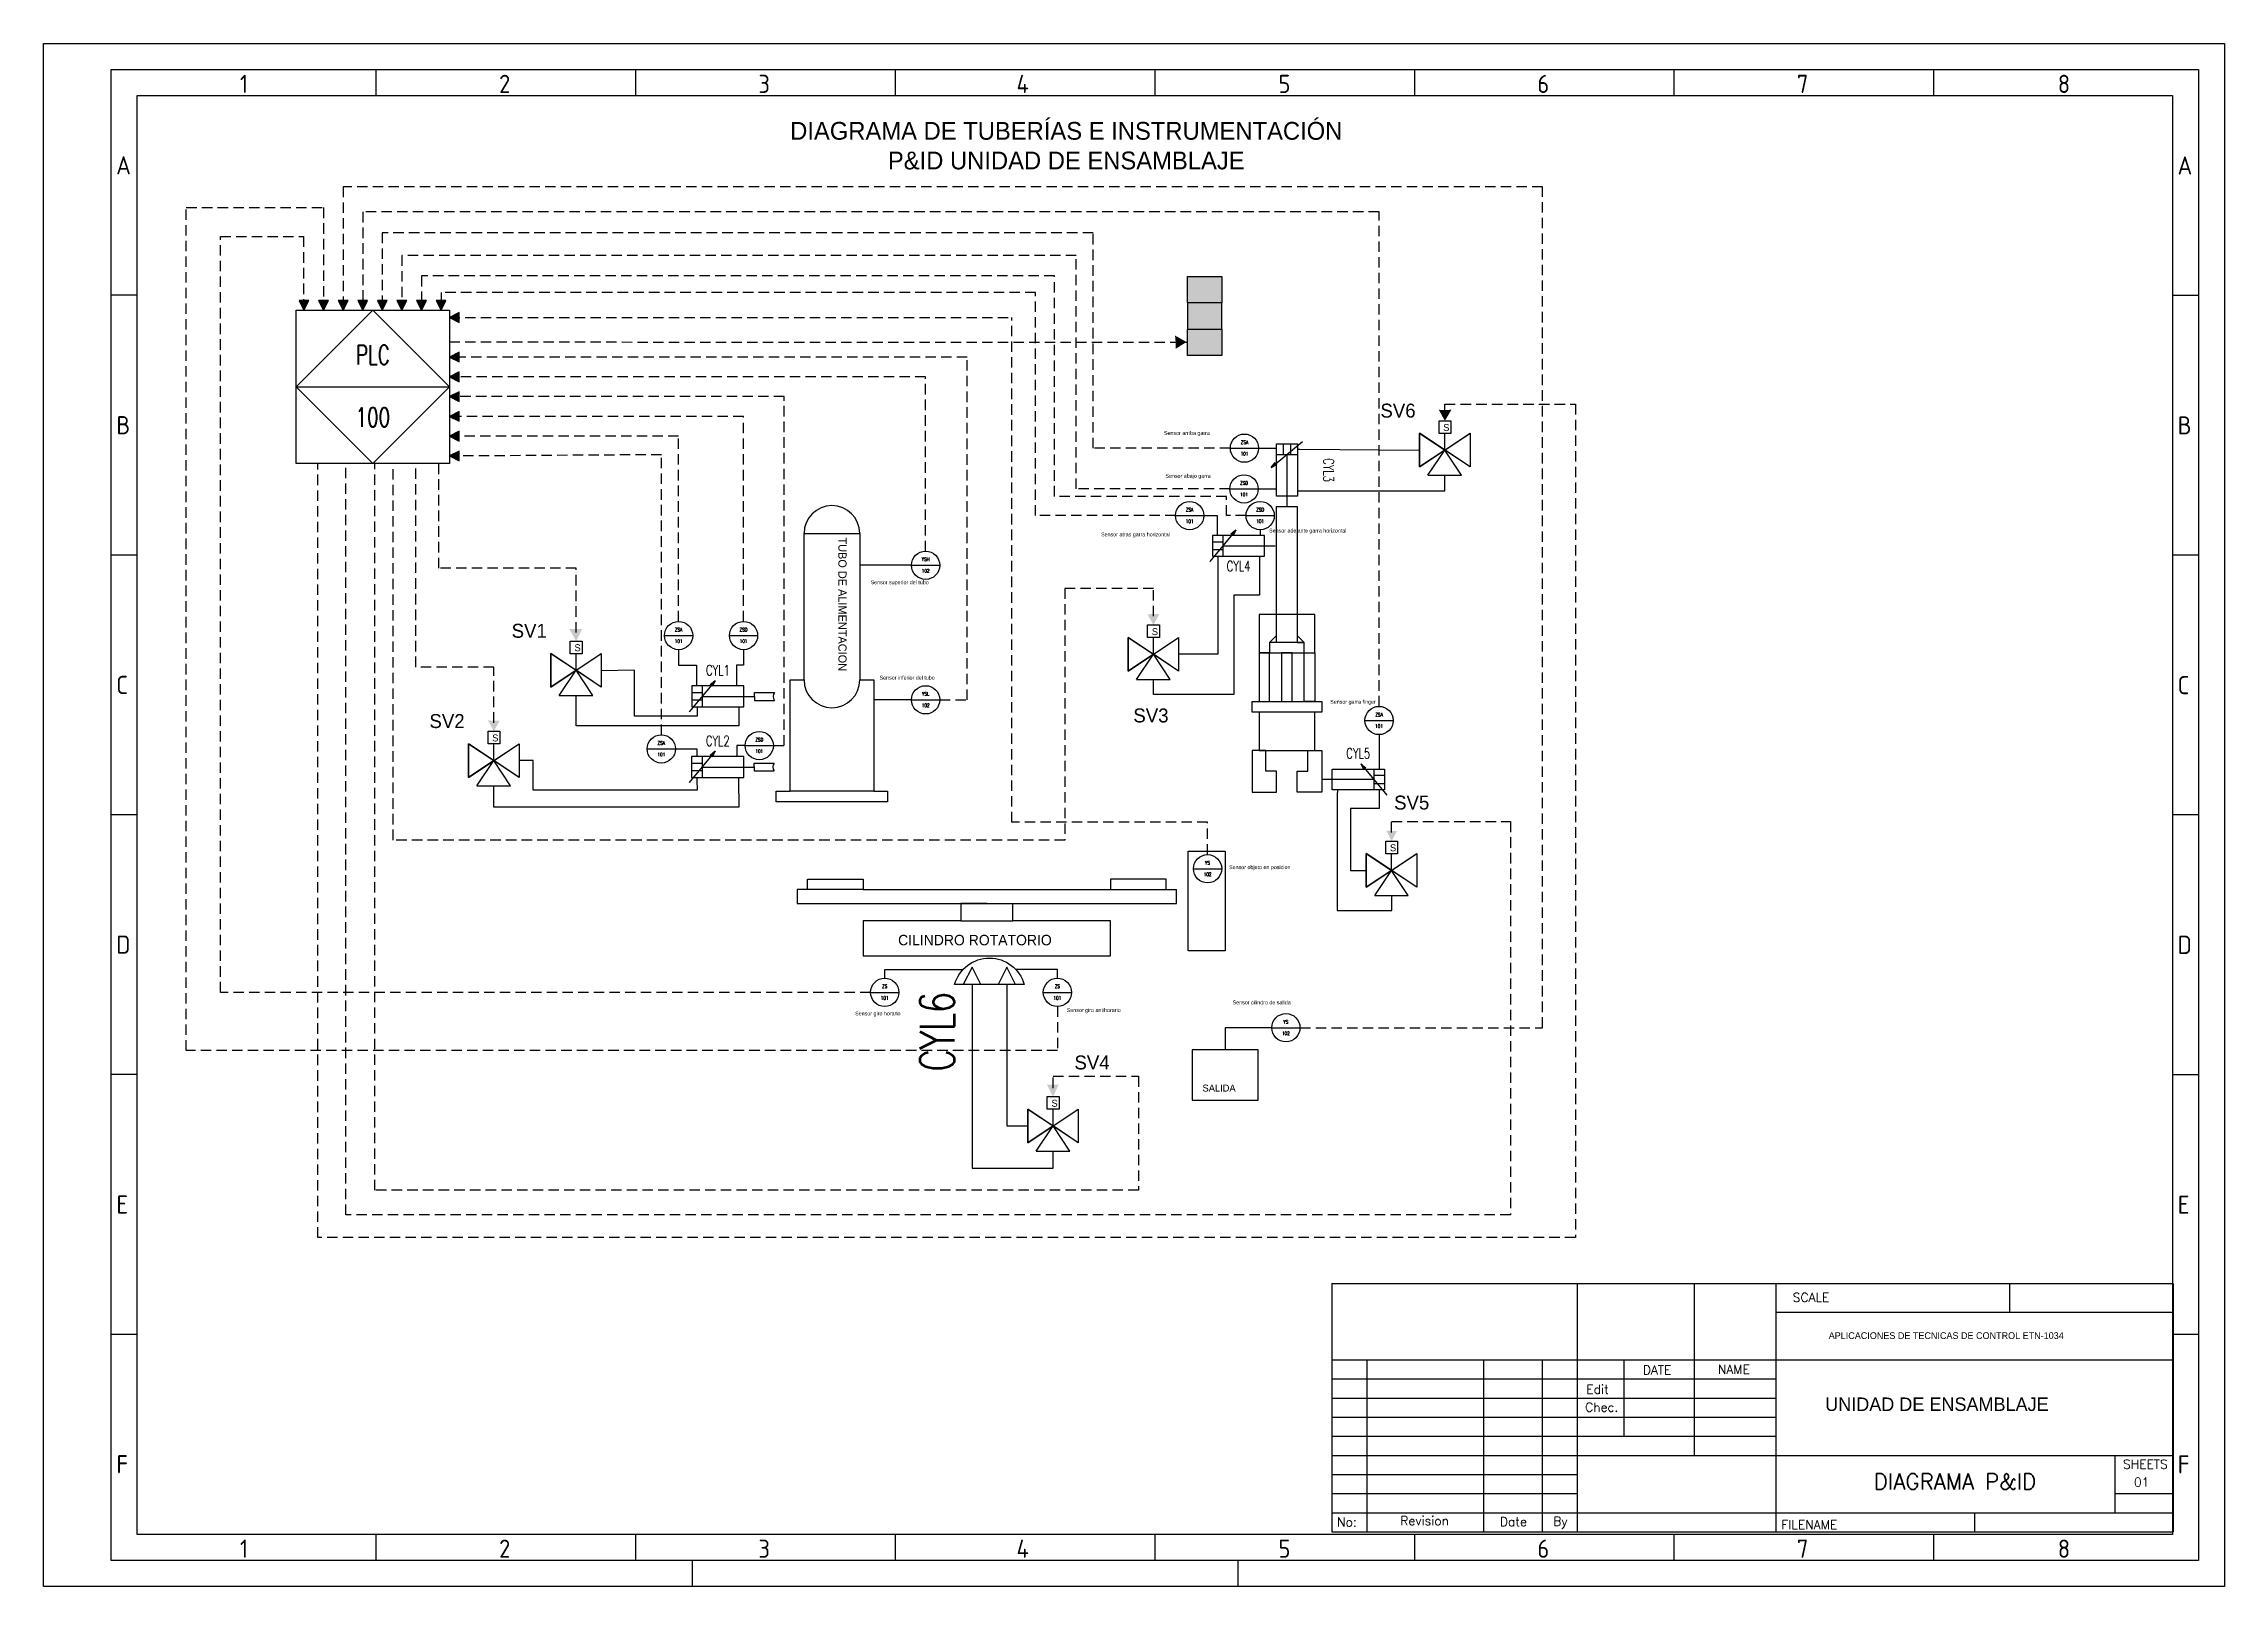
# Model space of a CAD drawing. Header units: millimetres. Extents: x -623 to 3, y -113 to 330.
import ezdxf
from ezdxf.enums import TextEntityAlignment as Align

# ---------------------------------------------------------------- set-up
doc = ezdxf.new("R2010")
doc.units = ezdxf.units.MM
doc.header["$LTSCALE"] = 6
doc.linetypes.add('DASHED', pattern=[0.75, 0.5, -0.25])
for name, color, linetype in [('025', 1, 'Continuous'), ('035', 5, 'Continuous'), ('07', 7, 'Continuous'), ('GRN_0.5mm^2', 3, 'Continuous'), ('SYMS', 7, 'Continuous'), ('TAGS', 51, 'Continuous'), ('WHT_0.5mm^2', 7, 'Continuous')]:
    doc.layers.add(name, color=color, linetype=linetype)
doc.styles.add('ISO Proportional', font='isocp.shx')
doc.styles.add('WD', font='romans.shx')
doc.linetypes.add('Pneumatic Signal', pattern='A,0.25,[130,ltypeshp.shx,S=0.1,R=-30,X=0,Y=0],0.04,[130,ltypeshp.shx,S=0.1,R=-30,X=0,Y=0],1', length=1.29)

# ---------------------------------------------------------------- blocks, each defined once
blk = doc.blocks.new('DIN_border_a3')
at = {"layer": '035'}
for p, q in [((64, 292), (64, 287)), ((114, 292), (114, 287)), ((164, 292), (164, 287)), ((214, 292), (214, 287)), ((264, 292), (264, 287)), ((314, 292), (314, 287)), ((364, 292), (364, 287)), ((17.97, 248.58), (12.98, 248.58)), ((414.97, 248.54), (409.98, 248.54)), ((17.98, 198.54), (13, 198.54)), ((414.98, 198.5), (410, 198.5)), ((17.98, 148.54), (13, 148.54)), ((414.98, 148.5), (410, 148.5)), ((17.98, 98.54), (13, 98.54)), ((414.98, 98.5), (410, 98.5)), ((18, 48.5), (13.02, 48.5)), ((415, 48.46), (410.02, 48.46)), ((64, 10), (64, 5)), ((114, 10), (114, 5)), ((164, 10), (164, 5)), ((214, 10), (214, 5)), ((264, 10), (264, 5)), ((314, 10), (314, 5)), ((364, 10), (364, 5)), ((125, 0), (125, 5)), ((230, 5), (230, 0))]:
    blk.add_line(p, q, dxfattribs=at)
for points in [[(0, 297), (420, 297), (420, 0), (0, 0)], [(18, 287), (410, 287), (410, 10), (18, 10)]]:
    blk.add_lwpolyline(points, close=True, dxfattribs=at)
at = {"layer": '07'}
blk.add_lwpolyline([(13, 292), (415, 292), (415, 5), (13, 5)], close=True, dxfattribs=at)
at = {"layer": '035', "style": 'ISO Proportional'}
for s, p in [('1', (37.81, 287.5)), ('2', (87.73, 287.5)), ('3', (137.68, 287.5)), ('4', (187.38, 287.5)), ('5', (237.84, 287.5)), ('6', (287.69, 287.5)), ('7', (337.67, 287.5)), ('8', (387.92, 287.5)), ('A', (13.98, 271.83)), ('A', (410.98, 271.79)), ('B', (14, 221.79)), ('B', (411, 221.75)), ('C', (14, 171.79)), ('C', (411, 171.75)), ('D', (14, 121.79)), ('D', (411, 121.75)), ('E', (14.02, 71.75)), ('E', (411.02, 71.72)), ('F', (14.02, 21.75)), ('F', (411.02, 21.72)), ('1', (37.81, 5.5)), ('2', (87.73, 5.5)), ('3', (137.68, 5.5)), ('4', (187.38, 5.5)), ('5', (237.84, 5.5)), ('6', (287.69, 5.5)), ('7', (337.67, 5.5)), ('8', (387.92, 5.5))]:
    blk.add_text(s, height=3.5, dxfattribs=at).set_placement(p)
blk = doc.blocks.new('HIN1_INFRONT_MAIN')
at = {"ltscale": 0.127}
blk.add_line((-0.5, 0), (0.5, 0), dxfattribs=at)
at = {"ltscale": 3.2258}
blk.add_circle((0, 0), 0.5, dxfattribs=at)
at = {"style": 'WD', "width": 0.7}
for tag, height, p in [('TERM01', 0.0625, (-0.524, 0.018)), ('INST', 0.125, (-0.481, 0.455)), ('LOC', 0.125, (-0.481, 0.293))]:
    blk.add_attdef(tag, text='', height=height, dxfattribs=at).set_placement(p, align=Align.RIGHT)
for tag, p, height in [('X4TERM01', (-0.5, 0), 0.005), ('X2TERM04', (0, 0.5), 0.005), ('TERM04', (0.021, 0.531), 0.0625), ('X1TERM03', (0.5, 0), 0.005), ('TERM03', (0.522, 0.018), 0.0625), ('X8TERM02', (0, -0.5), 0.005), ('TERM02', (0.023, -0.581), 0.0625), ('WDTAGALT', (0.513, -0.866), 0.125), ('RATING1', (0.513, -0.162), 0.125), ('DESC1', (0.513, -0.321), 0.125), ('DESC2', (0.513, -0.51), 0.125), ('DESC3', (0.513, -0.691), 0.125)]:
    blk.add_attdef(tag, p, '', height=height, dxfattribs=at)
for tag, p in [('TAG1_PART1', (0, 0.147)), ('TAG1_PART2', (0, -0.26))]:
    blk.add_attdef(tag, text='', height=0.125, dxfattribs=at).set_placement(p, align=Align.CENTER)
blk.add_attdef('XREF', text='', height=0.0625, rotation=0.0625, dxfattribs=at).set_placement((0.546, 0.412), align=Align.TOP_CENTER)
at = {"style": 'WD', "width": 0.7, "flags": 1}
for tag, p in [('WDTYPE', (-0.535, -0.17)), ('CAT', (-0.546, -0.253)), ('MFG', (-0.544, -0.28)), ('FAMILY', (-0.537, -0.223)), ('ASSYCODE', (-0.525, -0.306))]:
    blk.add_attdef(tag, text='', height=0.01, dxfattribs=at).set_placement(p, align=Align.CENTER)
blk = doc.blocks.new('VCY1_SGL_VAR_CUSH')
for p, q in [((0.562, 0.281), (-0.063, 0.281)), ((-0.063, 0.281), (-0.063, 0.031)), ((0.062, 0.281), (0.062, 0.031)), ((0.218, 0.344), (0.158, 0.295)), ((0.218, 0.344), (0.181, 0.275)), ((0.562, 0.031), (0.562, 0.281)), ((-0.063, 0.203), (0.062, 0.203)), ((0.062, 0.109), (-0.063, 0.109)), ((-0.063, 0.031), (0.562, 0.031)), ((0, 0.031), (0, 0)), ((0.062, 0.156), (0.688, 0.156)), ((0.5, 0.031), (0.5, 0))]:
    blk.add_line(p, q)
blk.add_lwpolyline([(0.218, 0.344), (-0.093, -0.031), (-0.093, -0.031)])
at = {"style": 'WD', "width": 0.7}
for tag, p in [('INST', (0.25, 0.719)), ('TAG1', (0.25, 0.406)), ('LOC', (0.25, 0.562))]:
    blk.add_attdef(tag, text='', height=0.125, dxfattribs=at).set_placement(p, align=Align.CENTER)
for tag, p in [('DESC1', (-0.156, 0.156)), ('DESC2', (-0.156, 0)), ('WDTAGALT', (-0.156, -0.312)), ('DESC3', (-0.156, -0.156))]:
    blk.add_attdef(tag, text='', height=0.125, dxfattribs=at).set_placement(p, align=Align.RIGHT)
at = {"style": 'WD'}
for tag, p, height, flags in [('WDBLKNAM', (0.374, 0.281), 0.01, 9), ('X8TERM01', (0, 0), 0.005, 1), ('WDTYPE', (0.062, 0.062), 0.01, 1), ('FAMILY', (0.383, 0.251), 0.01, 9), ('X8TERM02', (0.5, 0), 0.005, 1)]:
    blk.add_attdef(tag, p, '', height=height, dxfattribs=dict(at, flags=flags))
blk.add_attdef('XREF', (0.656, 0.219), '', height=0.0625, dxfattribs=at)
at = {"linetype": 'Continuous', "style": 'WD', "flags": 9}
for tag, p in [('ASSYCODE', (0.408, 0.17)), ('MFG', (0.406, 0.188)), ('CAT', (0.408, 0.207))]:
    blk.add_attdef(tag, text='', height=0.01, dxfattribs=at).set_placement(p, align=Align.CENTER)
at = {"style": 'WD', "width": 0.7}
for tag, p, height in [('RATING1', (0.688, 0), 0.125), ('TERM01', (0.031, -0.094), 0.0625), ('TERM02', (0.531, -0.094), 0.0625)]:
    blk.add_attdef(tag, p, '', height=height, dxfattribs=at)
blk = doc.blocks.new('VAT1_ROTARY_ACTUATOR')
for p, q in [((-0.0313, -0.0625), (-0.0313, 0.1875)), ((-0.0938, 0.125), (-0.0313, 0.1562)), ((-0.0313, 0.0938), (-0.0938, 0.125)), ((-0.0313, 0.125), (0, 0.125)), ((-0.0313, -0.0313), (-0.0938, 0)), ((-0.0938, 0), (-0.0313, 0.0312)), ((-0.0313, 0), (0, 0))]:
    blk.add_line(p, q)
blk.add_arc((0.004, 0.0625), 0.1299, 105.74773, 254.25225)
at = {"style": 'WD', "width": 0.7}
for tag, p in [('INST', (-0.1875, 0.5)), ('LOC', (-0.1875, 0.3438)), ('TAG1', (-0.1875, 0.1875)), ('DESC1', (-0.1875, -0.1875)), ('DESC2', (-0.1875, -0.3438)), ('DESC3', (-0.1875, -0.5)), ('WDTAGALT', (-0.1875, -0.6562))]:
    blk.add_attdef(tag, text='', height=0.125, dxfattribs=at).set_placement(p, align=Align.RIGHT)
at = {"style": 'WD'}
for tag, p, height, flags in [('WDBLKNAM', (-0.0635, 0.375), 0.01, 9), ('FAMILY', (-0.0625, 0.3438), 0.005, 9), ('X1TERM02', (0, 0.125), 0.005, 1), ('X1TERM01', (0, 0), 0.005, 1), ('WDTYPE', (0.0625, 0.0625), 0.01, 1)]:
    blk.add_attdef(tag, p, '', height=height, dxfattribs=dict(at, flags=flags))
at = {"linetype": 'Continuous', "style": 'WD', "flags": 9}
for tag, p in [('CAT', (-0.0625, 0.3125)), ('ASSYCODE', (-0.0625, 0.25)), ('MFG', (-0.0625, 0.2812))]:
    blk.add_attdef(tag, p, '', height=0.005, dxfattribs=at)
at = {"style": 'WD', "width": 0.7}
for tag, p, height in [('TERM02', (0.0312, 0.1562), 0.0625), ('TERM01', (0.0312, -0.0938), 0.0625), ('RATING1', (-0.0313, -0.2812), 0.125)]:
    blk.add_attdef(tag, p, '', height=height, dxfattribs=at)
at = {"style": 'WD'}
blk.add_attdef('XREF', text='', height=0.0625, dxfattribs=at).set_placement((-0.2188, 0.0312), align=Align.RIGHT)
blk = doc.blocks.new('HIN1_INFRONT_MAIN_PLC')
for p, q in [((-0.5, -0.5), (-0.5, 0.5)), ((-0.5, 0.5), (0.5, 0.5)), ((0.5, 0.5), (0.5, -0.5)), ((0.5, -0.5), (-0.5, -0.5))]:
    blk.add_line(p, q)
at = {"ltscale": 0.127}
blk.add_line((-0.5, 0), (0.5, 0), dxfattribs=at)
at = {"ltscale": 25.4, "flags": 128}
blk.add_lwpolyline([(0, 0.5), (-0.5, 0), (0, -0.5), (0.5, 0)], close=True, dxfattribs=at)
at = {"ltscale": 3.2258, "flags": 128}
blk.add_lwpolyline([(0, 0.5), (-0.5, 0), (0, -0.5), (0.5, 0)], close=True, dxfattribs=at)
blk.add_lwpolyline([(0, 0.5), (-0.5, 0), (0, -0.5), (0.5, 0)], close=True, dxfattribs=at)
at = {"style": 'WD', "width": 0.7}
for tag, p, height in [('TERM04', (0.021, 0.531), 0.0625), ('X2TERM04', (0, 0.5), 0.005), ('X4TERM01', (-0.5, 0), 0.005), ('X1TERM03', (0.5, 0), 0.005), ('TERM03', (0.522, 0.018), 0.0625), ('RATING1', (0.548, -0.168), 0.125), ('DESC1', (0.548, -0.327), 0.125), ('DESC2', (0.548, -0.517), 0.125), ('X8TERM02', (0, -0.5), 0.005), ('TERM02', (0.023, -0.581), 0.0625), ('DESC3', (0.548, -0.697), 0.125), ('WDTAGALT', (0.548, -0.872), 0.125)]:
    blk.add_attdef(tag, p, '', height=height, dxfattribs=at)
for tag, height, p in [('INST', 0.125, (-0.582, 0.416)), ('LOC', 0.125, (-0.582, 0.254)), ('TERM01', 0.0625, (-0.524, 0.018))]:
    blk.add_attdef(tag, text='', height=height, dxfattribs=at).set_placement(p, align=Align.RIGHT)
blk.add_attdef('XREF', text='', height=0.0625, rotation=0.0625, dxfattribs=at).set_placement((0.63, 0.377), align=Align.TOP_CENTER)
for tag, p in [('TAG1_PART1', (0, 0.147)), ('TAG1_PART2', (0, -0.26))]:
    blk.add_attdef(tag, text='', height=0.125, dxfattribs=at).set_placement(p, align=Align.CENTER)
at = {"style": 'WD', "width": 0.7, "flags": 1}
for tag, p in [('WDTYPE', (-0.577, -0.17)), ('CAT', (-0.587, -0.253)), ('MFG', (-0.586, -0.28)), ('FAMILY', (-0.579, -0.223)), ('ASSYCODE', (-0.566, -0.306))]:
    blk.add_attdef(tag, text='', height=0.01, dxfattribs=at).set_placement(p, align=Align.CENTER)
blk = doc.blocks.new('HFA1_FLOW_ARROW_DWN_P')
blk.add_hatch(color=256).paths.add_polyline_path([(0.0625, 0.125), (-0.0625, 0.125), (0, 0)])
blk.add_lwpolyline([(-0.0625, 0.125), (0, 0), (0.0625, 0.125)], close=True)
at = {"style": 'WD', "flags": 1}
for tag, p in [('X2TERM01', (0, 0.125)), ('X8TERM01', (0, 0))]:
    blk.add_attdef(tag, p, '', height=0.0075, dxfattribs=at)
blk = doc.blocks.new('HGVA1_3WAY_VALVE2')
at = {"ltscale": 3.2258}
for p, q in [((-0.25, 0.375), (0, 0)), ((0.25, 0.375), (-0.25, 0.375)), ((0.25, 0.375), (0, 0)), ((0.375, 0.25), (-0.375, -0.25)), ((-0.375, 0.25), (0.375, -0.25)), ((-0.375, -0.25), (-0.375, 0.25)), ((0.375, -0.25), (0.375, 0.25))]:
    blk.add_line(p, q, dxfattribs=at)
at = {"ltscale": 25.4, "flags": 128}
for points in [[(-0.375, 0.25), (0, 0), (-0.375, -0.25)], [(0.375, -0.25), (0, 0), (0.375, 0.25)]]:
    blk.add_lwpolyline(points, close=True, dxfattribs=at)
at = {"style": 'WD', "flags": 1}
for tag, p in [('INST', (-0.428, 0.766)), ('LOC', (-0.428, 0.583)), ('TAG1', (-0.427, 0.399))]:
    blk.add_attdef(tag, text='', height=0.125, dxfattribs=at).set_placement(p, align=Align.RIGHT)
at = {"style": 'WD'}
for tag, p, height in [('TERM04', (0.018, 0.402), 0.0625), ('X2TERM04', (0.019, 0.375), 0.005), ('X4TERM01', (-0.375, 0), 0.005), ('X8TERM02', (0, 0), 0.005), ('X1TERM03', (0.375, 0), 0.005), ('TERM03', (0.406, 0.036), 0.0625), ('TERM02', (0.029, -0.339), 0.0625), ('RATING1', (0.39, -0.155), 0.125), ('DESC1', (0.39, -0.327), 0.125), ('DESC2', (0.39, -0.511), 0.125), ('DESC3', (0.39, -0.701), 0.125), ('WDTAGALT', (0.39, -0.874), 0.125)]:
    blk.add_attdef(tag, p, '', height=height, dxfattribs=at)
blk.add_attdef('TERM01', text='', height=0.0625, dxfattribs=at).set_placement((-0.399, 0.018), align=Align.RIGHT)
blk.add_attdef('XREF', text='', height=0.0625, rotation=0.0625, dxfattribs=at).set_placement((0.541, 0.268), align=Align.TOP_CENTER)
at = {"style": 'WD', "flags": 1}
for tag, p in [('FAMILY', (-0.482, -0.121)), ('WDTYPE', (-0.475, -0.062)), ('CAT', (-0.482, -0.165)), ('MFG', (-0.481, -0.197)), ('ASSYCODE', (-0.453, -0.226))]:
    blk.add_attdef(tag, text='', height=0.01, dxfattribs=at).set_placement(p, align=Align.CENTER)
blk = doc.blocks.new('IEC_tblock_a3')
at = {"layer": '035'}
for p, q in [((-106.6, 55.25), (-106.6, 17)), ((-36.4, 55.25), (-36.4, 48.88)), ((-88.4, 48.88), (0, 48.88)), ((-187.2, 34), (-88.4, 34)), ((-179.4, 38.25), (-179.4, 0)), ((-153.4, 38.25), (-153.4, 0)), ((-140.4, 38.25), (-140.4, 0)), ((-122.2, 38.25), (-122.2, 21.25)), ((-187.2, 29.75), (-88.4, 29.75)), ((-187.2, 25.5), (-88.4, 25.5)), ((-187.2, 21.25), (-88.4, 21.25)), ((-187.2, 17), (-132.6, 17)), ((-187.2, 12.75), (-132.6, 12.75)), ((-187.2, 8.5), (-132.6, 8.5)), ((-13, 8.5), (0, 8.5)), ((-187.2, 4.25), (0, 4.25)), ((-44.2, 4.25), (-44.2, 0))]:
    blk.add_line(p, q, dxfattribs=at)
at = {"layer": '07'}
for p, q in [((-187.2, 55.25), (-187.2, 0)), ((-187.2, 55.25), (0, 55.25)), ((-132.6, 55.25), (-132.6, 0)), ((-88.4, 55.25), (-88.4, 0)), ((0, 55.25), (0, 0)), ((-187.2, 38.25), (0, 38.25)), ((-132.6, 17), (0, 17)), ((-13, 17), (-13, 4.25)), ((-187.2, 0), (0, 0))]:
    blk.add_line(p, q, dxfattribs=at)
at = {"style": 'WD'}
for tag, p in [('SCALE', (-69.88, 51.07)), ('SH', (-8.74, 10.06)), ('FILENAME', (-68.15, 0.8))]:
    blk.add_attdef(tag, p, '', height=2, dxfattribs=at)
for tag, height, p in [('PROJDESC', 5, (-45.9, 29.2)), ('EDDATE', 2, (-114.97, 30.8)), ('EDBY', 2, (-98.02, 30.86)), ('CKDATE', 2, (-114.85, 26.58)), ('CKBY', 2, (-97.88, 26.3)), ('DWGDESC', 5, (-44.85, 19.72)), ('DWGNO', 3.5, (-48.54, 9.46))]:
    blk.add_attdef(tag, text='', height=height, dxfattribs=at).set_placement(p, align=Align.CENTER)
at = {"style": 'WD', "flags": 1}
blk.add_attdef('WD_TB', (-120.95, 11.91), '', height=2, dxfattribs=at)
at = {"layer": '025', "style": 'WD'}
for s, p in [('SCALE', (-80.57, 51.13)), ('NAME', (-97.74, 35.14)), ('No:', (-183.81, 1.19)), ('Revision', (-166.53, 1.47)), ('Date', (-146.79, 1.28)), ('By', (-136.33, 1.37))]:
    blk.add_text(s, height=2, dxfattribs=at).set_placement(p, align=Align.CENTER)
for s, p in [('DATE', (-118, 35)), ('Edit', (-130.55, 30.72)), ('Chec.', (-130.82, 26.72)), ('SHEETS', (-11.17, 14.05)), ('FILENAME', (-87.18, 0.61))]:
    blk.add_text(s, height=2, dxfattribs=at).set_placement(p)

msp = doc.modelspace()

# ---------------------------------------------------------------- hatches: boundary and pattern name
at = {"true_color": 0x991b1e}
h = msp.add_hatch(color=244, dxfattribs=at)
h.dxf.hatch_style = 1
h.paths.add_polyline_path([(-284.59, 263.09), (-294.43, 263.09), (-294.43, 255.55), (-284.59, 255.55)])
at = {"true_color": 0xf8991e}
h = msp.add_hatch(color=30, dxfattribs=at)
h.dxf.hatch_style = 1
h.paths.add_polyline_path([(-284.59, 255.55), (-294.43, 255.55), (-294.43, 248.01), (-284.59, 248.01)])
at = {"linetype": 'DASHED'}
h = msp.add_hatch(color=1, dxfattribs=at)
h.dxf.hatch_style = 1
h.paths.add_polyline_path([(-294.76, 244.31), (-298.05, 246.17), (-297.88, 244.24), (-297.88, 242.35)])
h = msp.add_hatch(color=3)
h.dxf.hatch_style = 1
h.paths.add_polyline_path([(-284.59, 248.01), (-294.43, 248.01), (-294.43, 240.47), (-284.59, 240.47)])
h = msp.add_hatch(color=1, dxfattribs=at)
h.dxf.hatch_style = 1
h.paths.add_polyline_path([(-220.55, 221.68), (-218.67, 224.86), (-220.55, 224.8), (-222.3, 224.85)])
h = msp.add_hatch(color=1, dxfattribs=at)
h.dxf.hatch_style = 1
h.paths.add_polyline_path([(-304.25, 163.09), (-302.54, 166.22), (-304.25, 166.19), (-305.97, 166.17)])
h.paths.add_polyline_path([(-235.84, 101.03), (-234.31, 103.95), (-235.84, 103.96), (-237.38, 103.99)])
h.paths.add_polyline_path([(-333.07, 27.67), (-331.49, 31.1), (-333.07, 31.06), (-334.84, 31.08)])
h.paths.add_polyline_path([(-493.67, 132.56), (-492.01, 135.6), (-493.67, 135.62), (-495.35, 135.67)])
h.paths.add_polyline_path([(-470.05, 158.47), (-468.36, 161.9), (-470.05, 161.9), (-471.99, 161.9)])

# ---------------------------------------------------------------- linework, layer by layer
for p, q in [((-274.05, 213.84), (-268.92, 213.84)), ((-274.19, 202.14), (-268.92, 202.14)), ((-289.79, 194.47), (-285.99, 194.47)), ((-285.99, 194.47), (-285.99, 188.79)), ((-273.6, 190.41), (-273.6, 188.79)), ((-373.73, 180.21), (-388.59, 180.21)), ((-270.93, 158.08), (-268.93, 160.08)), ((-440.62, 155.98), (-440.62, 151.55)), ((-440.62, 151.55), (-436.81, 151.55)), ((-436.81, 151.55), (-435.51, 151.55)), ((-435.51, 151.55), (-435.51, 145.58)), ((-421.98, 151.55), (-423.96, 151.55)), ((-423.96, 151.55), (-423.96, 145.58)), ((-421.98, 155.98), (-421.98, 151.55)), ((-418.84, 142.59), (-418.84, 143.73)), ((-418.84, 143.73), (-413.12, 143.73)), ((-418.84, 142.59), (-418.84, 141.44)), ((-418.84, 141.44), (-413.12, 141.44)), ((-373.73, 141.59), (-384.59, 141.59)), ((-239.45, 131.59), (-239.45, 121.72)), ((-441.53, 127.49), (-437.92, 127.49)), ((-437.92, 127.49), (-435.42, 127.49)), ((-435.42, 127.49), (-435.42, 125.3)), ((-421.52, 128.44), (-423.94, 128.44)), ((-423.94, 128.44), (-423.94, 125.3)), ((-418.89, 122.31), (-418.89, 123.45)), ((-418.89, 123.45), (-413.17, 123.45)), ((-418.89, 122.31), (-418.89, 121.16)), ((-418.89, 121.16), (-413.17, 121.16)), ((-384.59, 115.33), (-408.59, 115.33)), ((-403.59, 87.12), (-406.59, 87.12)), ((-406.59, 87.12), (-406.59, 83.12)), ((-406.59, 83.12), (-297.59, 83.12)), ((-387.59, 87.12), (-316.59, 87.12)), ((-352.09, 83.12), (-359.59, 83.12)), ((-359.59, 83.12), (-359.59, 78.12)), ((-344.59, 78.12), (-344.59, 83.12)), ((-300.59, 87.12), (-297.59, 87.12)), ((-297.59, 83.12), (-297.59, 87.12)), ((-359.59, 78.12), (-387.59, 78.12)), ((-387.59, 78.12), (-387.59, 68.12)), ((-359.59, 78.12), (-344.59, 78.12)), ((-316.59, 78.12), (-344.59, 78.12)), ((-316.59, 68.12), (-316.59, 78.12)), ((-387.59, 68.12), (-326.59, 68.12)), ((-381.44, 61.67), (-381.44, 64.17)), ((-381.44, 64.17), (-358.93, 64.17)), ((-331.84, 64.17), (-343.79, 64.17)), ((-331.84, 61.67), (-331.84, 64.17)), ((-326.59, 68.12), (-316.59, 68.12)), ((-270.28, 47.46), (-283.66, 47.46)), ((-283.66, 47.46), (-283.66, 41.13))]:
    msp.add_line(p, q)
at = {"color": 3, "linetype": 'DASHED'}
for points in [[(-262.16, 47.46), (-192.47, 47.46), (-192.47, 288.89), (-536.98, 288.89), (-536.98, 256.22)], [(-331.84, 53.55), (-331.84, 40.88), (-582.01, 40.88), (-582.01, 282.89), (-542.64, 282.89), (-542.64, 256.22)], [(-239.45, 139.71), (-239.45, 281.67), (-531.36, 281.67), (-531.36, 256.22)], [(-282.17, 213.84), (-321.58, 213.84), (-321.58, 275.7), (-525.73, 275.7), (-525.73, 256.22)], [(-385.5, 57.61), (-572.22, 57.61), (-572.22, 274.59), (-548.38, 274.59), (-548.38, 256.22)], [(-282.3, 202.14), (-326.41, 202.14), (-326.41, 269.19), (-520.1, 269.19), (-520.1, 256.22)], [(-277.66, 194.47), (-283.24, 194.47), (-283.24, 199.99), (-332.67, 199.99), (-332.67, 263.27), (-514.48, 263.27), (-514.48, 256.22)], [(-297.9, 194.47), (-338.14, 194.47), (-338.14, 258.55), (-508.85, 258.55), (-508.85, 256.22)], [(-365.62, 141.59), (-357.72, 141.59), (-357.72, 239.99), (-503.62, 239.99)], [(-369.68, 184.27), (-369.68, 234.31), (-503.62, 234.31)], [(-413.4, 128.44), (-410.32, 128.45), (-410.32, 228.63), (-503.62, 228.63)], [(-421.98, 164.1), (-421.98, 222.95), (-503.62, 222.95)], [(-440.62, 164.1), (-440.62, 217.27), (-503.62, 217.27)], [(-445.55, 131.55), (-445.54, 211.96), (-503.62, 211.59)]]:
    msp.add_lwpolyline(points, dxfattribs=at)
for points in [[(-294.43, 263.09), (-284.59, 263.09), (-284.59, 255.55), (-294.43, 255.55)], [(-294.43, 248.01), (-284.59, 248.01), (-284.59, 255.55), (-294.43, 255.55)], [(-294.43, 248.01), (-284.59, 248.01), (-284.59, 240.47), (-294.43, 240.47)], [(-222.24, 221.68), (-218.86, 221.68), (-218.86, 218.04), (-222.24, 218.04)], [(-408.59, 115.33), (-408.59, 147.33), (-404.59, 147.33), (-404.59, 189.33), (-388.59, 189.33), (-388.59, 147.33), (-384.59, 147.33), (-384.59, 115.33), (-380.59, 115.33), (-380.59, 112.33), (-412.59, 112.33), (-412.59, 115.33)], [(-305.94, 163.09), (-302.55, 163.09), (-302.55, 159.45), (-305.94, 159.45)], [(-273.93, 155.08), (-257.93, 155.08), (-257.93, 166.08), (-273.93, 166.08)], [(-471.75, 158.47), (-468.36, 158.47), (-468.36, 154.83), (-471.75, 154.83)], [(-270.93, 155.08), (-260.93, 155.08), (-260.93, 158.08), (-270.93, 158.08)], [(-273.93, 141.08), (-270.93, 141.08), (-270.93, 155.08), (-273.93, 155.08)], [(-267.43, 141.08), (-264.43, 141.08), (-264.43, 155.08), (-267.43, 155.08)], [(-257.93, 141.08), (-260.93, 141.08), (-260.93, 155.08), (-257.93, 155.08)], [(-273.93, 127.08), (-257.93, 127.08), (-257.93, 138.08), (-273.93, 138.08)], [(-495.36, 132.56), (-491.97, 132.56), (-491.97, 128.92), (-495.36, 128.92)], [(-275.93, 127.08), (-275.93, 115.08), (-268.93, 115.08), (-268.93, 121.08), (-271.93, 121.08), (-271.93, 127.08)], [(-255.93, 127.08), (-255.93, 115.08), (-262.93, 115.08), (-262.93, 121.08), (-259.93, 121.08), (-259.93, 127.08)], [(-237.53, 101.03), (-234.15, 101.03), (-234.15, 97.39), (-237.53, 97.39)], [(-403.59, 90.12), (-387.59, 90.12), (-387.59, 87.12), (-403.59, 87.12)], [(-300.59, 90.12), (-316.59, 90.12), (-316.59, 87.12), (-300.59, 87.12)], [(-293.16, 26.63), (-274.16, 26.63), (-274.16, 41.13), (-293.16, 41.13)], [(-334.76, 27.67), (-331.37, 27.67), (-331.37, 24.03), (-334.76, 24.03)]]:
    msp.add_lwpolyline(points, close=True)
at = {"color": 1, "linetype": 'DASHED'}
for points in [[(-506.44, 244.34), (-294.43, 244.24)], [(-220.55, 224.15), (-220.55, 226.49), (-183.08, 226.49), (-183.08, -12.77), (-544.25, -12.77), (-544.25, 209.39)], [(-235.84, 103.49), (-235.84, 106.62), (-201.67, 106.62), (-201.67, -6.27), (-536.2, -6.27), (-536.2, 209.39)], [(-333.07, 30.14), (-333.07, 33.5), (-308.54, 33.5), (-308.54, 0.78), (-527.87, 0.78), (-527.87, 209.39)], [(-304.25, 165.56), (-304.25, 173.59), (-329.71, 173.59), (-329.71, 101.33), (-522.63, 101.33), (-522.63, 209.39)], [(-493.67, 135.02), (-493.67, 151), (-516.1, 151), (-516.1, 209.39)], [(-470.05, 160.93), (-470.05, 179.4), (-509.46, 179.4), (-509.46, 209.39)]]:
    msp.add_lwpolyline(points, dxfattribs=at)
at = {"color": 5, "linetype": 'Pneumatic Signal'}
for points in [[(-262.18, 213.55), (-227.83, 213.29)], [(-262.56, 201.57), (-220.54, 201.57), (-220.58, 206.04)], [(-273.81, 182.05), (-273.81, 171.66), (-281.14, 171.66), (-281.14, 143.16), (-304.28, 143.16), (-304.28, 147.45)], [(-285.79, 182.05), (-285.79, 154.69), (-297.04, 154.69)], [(-435.32, 138.84), (-435.32, 136.91), (-453.32, 136.91), (-453.32, 150.07), (-462.84, 149.91)], [(-423.34, 138.84), (-423.34, 134.08), (-470.09, 134.08), (-470.09, 142.83)], [(-435.37, 118.56), (-435.32, 115.67), (-482.36, 115.67), (-482.36, 124.16), (-486.45, 124.16)], [(-423.39, 118.56), (-423.34, 110.76), (-493.7, 110.76), (-493.7, 116.92)], [(-251.44, 114.98), (-251.44, 81.09), (-235.83, 81.09), (-235.83, 85.39)], [(-239.45, 114.98), (-239.45, 110.4), (-247.63, 110.4), (-247.63, 92.57), (-243.12, 92.57)], [(-356.36, 57.38), (-356.36, 7.14), (-333.1, 7.14), (-333.1, 12.03)], [(-346.36, 57.38), (-346.36, 19.28), (-340.34, 19.28)]]:
    msp.add_lwpolyline(points, dxfattribs=at)
for points in [[(-220.58, 213.29), (-220.58, 218.04)], [(-268.93, 158.08), (-268.93, 197.08), (-262.93, 197.08), (-262.93, 158.08), (-260.93, 158.08), (-262.93, 160.08)], [(-304.28, 154.69), (-304.28, 159.45)], [(-470.09, 150.07), (-470.09, 154.83)], [(-273.93, 138.08), (-275.93, 138.08), (-275.93, 141.08), (-255.93, 141.08), (-255.93, 138.08), (-257.93, 138.08)], [(-493.7, 124.16), (-493.7, 128.92)], [(-235.88, 92.63), (-235.88, 97.39)], [(-333.1, 19.28), (-333.1, 24.03)]]:
    msp.add_lwpolyline(points)
for points in [[(-413.12, 143.73, 0.330259), (-413.12, 141.44)], [(-413.17, 123.45, 0.330259), (-413.17, 121.16)]]:
    msp.add_lwpolyline(points, format="xyb")
at = {"linetype": 'Continuous'}
msp.add_lwpolyline([(-294.24, 98.16), (-283.64, 98.16), (-283.64, 69.57), (-294.24, 69.57)], close=True, dxfattribs=at)
for centre, start, end in [((-396.59, 189.33), 0, 180), ((-396.59, 147.33), 180, 0)]:
    msp.add_arc(centre, 8, start, end)
at = {"layer": 'GRN_0.5mm^2', "linetype": 'DASHED'}
for p, q in [((-506.44, 251.35), (-344.92, 251.35)), ((-344.92, 106.45), (-344.92, 251.35)), ((-288.71, 106.45), (-344.92, 106.45)), ((-288.71, 97.15), (-288.71, 106.45))]:
    msp.add_line(p, q, dxfattribs=at)

# ---------------------------------------------------------------- block references
at = {"xscale": 1.491237929031275, "yscale": 1.491237929031275, "zscale": 1.491237929031275}
msp.add_blockref('DIN_border_a3', (-623, -112.92), dxfattribs=at)
ref = msp.add_blockref('IEC_tblock_a3', (-11.36, -97.28), dxfattribs=dict(xscale=1.291113392251506, yscale=1.291113392251506, zscale=1.291113392251506))
ref.add_attrib('DWGNO', 'DIAGRAMA P&ID', dxfattribs={"height": 4.5189, "style": 'WD'}).set_placement((-74.03, -85.08), align=Align.CENTER)
ref.add_attrib('SH', '01', (-22.65, -84.29), dxfattribs={"height": 2.582, "style": 'WD'})
at = {"layer": 'GRN_0.5mm^2', "linetype": 'DASHED', "xscale": 22.55071336120091, "yscale": 22.55071336120091, "zscale": 22.55071336120091}
for p in [(-548.23, 253.41), (-542.61, 253.41), (-536.98, 253.41), (-531.36, 253.41), (-525.73, 253.41), (-520.1, 253.41), (-514.48, 253.41), (-508.85, 253.41)]:
    msp.add_blockref('HFA1_FLOW_ARROW_DWN_P', p, dxfattribs=at)
at = {"layer": 'GRN_0.5mm^2', "linetype": 'DASHED', "xscale": 22.55071336120091, "yscale": 22.55071336120091, "zscale": 22.55071336120091, "rotation": 270}
for p in [(-506.44, 251.35), (-506.44, 239.99), (-506.44, 234.31), (-506.44, 228.63), (-506.44, 222.95), (-506.44, 217.27), (-506.44, 211.59)]:
    msp.add_blockref('HFA1_FLOW_ARROW_DWN_P', p, dxfattribs=at)
at = {"layer": 'SYMS'}
ref = msp.add_blockref('HIN1_INFRONT_MAIN_PLC', (-528.45, 231.4), dxfattribs=dict(at, xscale=44.01572724226612, yscale=44.01572724226612, zscale=44.01572724226612))
ref.add_attrib('TAG1_PART1', 'PLC', dxfattribs={"layer": 'TAGS', "color": 6, "height": 5.502, "style": 'WD', "width": 0.7}).set_placement((-528.45, 237.87), align=Align.CENTER)
ref.add_attrib('TAG1_PART2', '100', dxfattribs={"layer": 'TAGS', "color": 6, "height": 5.502, "style": 'WD', "width": 0.7}).set_placement((-528.45, 219.94), align=Align.CENTER)
ref = msp.add_blockref('HIN1_INFRONT_MAIN', (-278.11, 213.84), dxfattribs=dict(at, xscale=8.116269090115566, yscale=8.116269090115566, zscale=8.116269090115566))
ref.add_attrib('TAG1_PART1', 'ZSA', dxfattribs={"layer": 'TAGS', "color": 6, "height": 1.015, "style": 'WD', "width": 0.7}).set_placement((-278.11, 215.03), align=Align.CENTER)
ref.add_attrib('TAG1_PART2', '101', dxfattribs={"layer": 'TAGS', "color": 6, "height": 1.015, "style": 'WD', "width": 0.7}).set_placement((-278.11, 211.73), align=Align.CENTER)
ref = msp.add_blockref('VCY1_SGL_VAR_CUSH', (-262.18, 213.55), dxfattribs=dict(at, xscale=-23.96096126502142, yscale=23.96096126502142, zscale=23.96096126502142, rotation=90))
ref.add_attrib('TAG1', 'CYL3', dxfattribs={"layer": 'TAGS', "color": 6, "height": 2.995, "rotation": 270, "style": 'WD', "width": 0.7}).set_placement((-255.44, 207.56), align=Align.CENTER)
at = {"layer": 'SYMS', "xscale": 19.31860264960414, "yscale": 19.31860264960414, "zscale": 19.31860264960414, "rotation": 180}
for p in [(-220.58, 213.29), (-304.28, 154.69), (-470.09, 150.07), (-493.7, 124.16), (-235.88, 92.63), (-333.1, 19.28)]:
    msp.add_blockref('HGVA1_3WAY_VALVE2', p, dxfattribs=at)
at = {"layer": 'SYMS'}
ref = msp.add_blockref('HIN1_INFRONT_MAIN', (-278.24, 202.14), dxfattribs=dict(at, xscale=8.116269090115566, yscale=8.116269090115566, zscale=8.116269090115566))
ref.add_attrib('TAG1_PART1', 'ZSD', dxfattribs={"layer": 'TAGS', "color": 6, "height": 1.015, "style": 'WD', "width": 0.7}).set_placement((-278.24, 203.34), align=Align.CENTER)
ref.add_attrib('TAG1_PART2', '101', dxfattribs={"layer": 'TAGS', "color": 6, "height": 1.015, "style": 'WD', "width": 0.7}).set_placement((-278.24, 200.03), align=Align.CENTER)
ref = msp.add_blockref('HIN1_INFRONT_MAIN', (-293.85, 194.47), dxfattribs=dict(at, xscale=8.116269090115566, yscale=8.116269090115566, zscale=8.116269090115566))
ref.add_attrib('TAG1_PART1', 'ZSA', dxfattribs={"layer": 'TAGS', "color": 6, "height": 1.015, "style": 'WD', "width": 0.7}).set_placement((-293.85, 195.66), align=Align.CENTER)
ref.add_attrib('TAG1_PART2', '101', dxfattribs={"layer": 'TAGS', "color": 6, "height": 1.015, "style": 'WD', "width": 0.7}).set_placement((-293.85, 192.35), align=Align.CENTER)
ref = msp.add_blockref('HIN1_INFRONT_MAIN', (-273.6, 194.47), dxfattribs=dict(at, xscale=8.116269090115566, yscale=8.116269090115566, zscale=8.116269090115566))
ref.add_attrib('TAG1_PART1', 'ZSD', dxfattribs={"layer": 'TAGS', "color": 6, "height": 1.015, "style": 'WD', "width": 0.7}).set_placement((-273.6, 195.66), align=Align.CENTER)
ref.add_attrib('TAG1_PART2', '101', dxfattribs={"layer": 'TAGS', "color": 6, "height": 1.015, "style": 'WD', "width": 0.7}).set_placement((-273.6, 192.35), align=Align.CENTER)
ref = msp.add_blockref('VCY1_SGL_VAR_CUSH', (-285.79, 182.05), dxfattribs=dict(at, xscale=23.96096126502142, yscale=23.96096126502142, zscale=23.96096126502142))
ref.add_attrib('TAG1', 'CYL4', dxfattribs={"layer": 'TAGS', "color": 6, "height": 2.995, "style": 'WD', "width": 0.7}).set_placement((-279.8, 178.48), align=Align.CENTER)
ref = msp.add_blockref('HIN1_INFRONT_MAIN', (-369.68, 180.21), dxfattribs=dict(at, xscale=8.116269090115566, yscale=8.116269090115566, zscale=8.116269090115566))
ref.add_attrib('TAG1_PART1', 'YSH', dxfattribs={"layer": 'TAGS', "color": 6, "height": 1.015, "style": 'WD', "width": 0.7}).set_placement((-369.68, 181.41), align=Align.CENTER)
ref.add_attrib('TAG1_PART2', '102', dxfattribs={"layer": 'TAGS', "color": 6, "height": 1.015, "style": 'WD', "width": 0.7}).set_placement((-369.68, 178.1), align=Align.CENTER)
ref = msp.add_blockref('HIN1_INFRONT_MAIN', (-440.62, 160.04), dxfattribs=dict(at, xscale=8.116269090115566, yscale=8.116269090115566, zscale=8.116269090115566))
ref.add_attrib('TAG1_PART1', 'ZSA', dxfattribs={"layer": 'TAGS', "color": 6, "height": 1.015, "style": 'WD', "width": 0.7}).set_placement((-440.62, 161.24), align=Align.CENTER)
ref.add_attrib('TAG1_PART2', '101', dxfattribs={"layer": 'TAGS', "color": 6, "height": 1.015, "style": 'WD', "width": 0.7}).set_placement((-440.62, 157.93), align=Align.CENTER)
ref = msp.add_blockref('HIN1_INFRONT_MAIN', (-421.98, 160.04), dxfattribs=dict(at, xscale=8.116269090115566, yscale=8.116269090115566, zscale=8.116269090115566))
ref.add_attrib('TAG1_PART1', 'ZSD', dxfattribs={"layer": 'TAGS', "color": 6, "height": 1.015, "style": 'WD', "width": 0.7}).set_placement((-421.98, 161.24), align=Align.CENTER)
ref.add_attrib('TAG1_PART2', '101', dxfattribs={"layer": 'TAGS', "color": 6, "height": 1.015, "style": 'WD', "width": 0.7}).set_placement((-421.98, 157.93), align=Align.CENTER)
ref = msp.add_blockref('VCY1_SGL_VAR_CUSH', (-435.32, 138.84), dxfattribs=dict(at, xscale=23.96096126502142, yscale=23.96096126502142, zscale=23.96096126502142))
ref.add_attrib('TAG1', 'CYL1', dxfattribs={"layer": 'TAGS', "color": 6, "height": 2.995, "style": 'WD', "width": 0.7}).set_placement((-429.33, 148.58), align=Align.CENTER)
ref = msp.add_blockref('HIN1_INFRONT_MAIN', (-369.68, 141.59), dxfattribs=dict(at, xscale=8.116269090115566, yscale=8.116269090115566, zscale=8.116269090115566))
ref.add_attrib('TAG1_PART1', 'YSL', dxfattribs={"layer": 'TAGS', "color": 6, "height": 1.015, "style": 'WD', "width": 0.7}).set_placement((-369.68, 142.79), align=Align.CENTER)
ref.add_attrib('TAG1_PART2', '102', dxfattribs={"layer": 'TAGS', "color": 6, "height": 1.015, "style": 'WD', "width": 0.7}).set_placement((-369.68, 139.48), align=Align.CENTER)
ref = msp.add_blockref('HIN1_INFRONT_MAIN', (-239.45, 135.65), dxfattribs=dict(at, xscale=8.116269090115566, yscale=8.116269090115566, zscale=8.116269090115566))
ref.add_attrib('TAG1_PART1', 'ZSA', dxfattribs={"layer": 'TAGS', "color": 6, "height": 1.015, "style": 'WD', "width": 0.7}).set_placement((-239.45, 136.84), align=Align.CENTER)
ref.add_attrib('TAG1_PART2', '101', dxfattribs={"layer": 'TAGS', "color": 6, "height": 1.015, "style": 'WD', "width": 0.7}).set_placement((-239.45, 133.54), align=Align.CENTER)
ref = msp.add_blockref('HIN1_INFRONT_MAIN', (-445.59, 127.49), dxfattribs=dict(at, xscale=8.116269090115566, yscale=8.116269090115566, zscale=8.116269090115566))
ref.add_attrib('TAG1_PART1', 'ZSA', dxfattribs={"layer": 'TAGS', "color": 6, "height": 1.015, "style": 'WD', "width": 0.7}).set_placement((-445.59, 128.69), align=Align.CENTER)
ref.add_attrib('TAG1_PART2', '101', dxfattribs={"layer": 'TAGS', "color": 6, "height": 1.015, "style": 'WD', "width": 0.7}).set_placement((-445.59, 125.38), align=Align.CENTER)
ref = msp.add_blockref('HIN1_INFRONT_MAIN', (-417.46, 128.44), dxfattribs=dict(at, xscale=8.116269090115566, yscale=8.116269090115566, zscale=8.116269090115566))
ref.add_attrib('TAG1_PART1', 'ZSD', dxfattribs={"layer": 'TAGS', "color": 6, "height": 1.015, "style": 'WD', "width": 0.7}).set_placement((-417.46, 129.63), align=Align.CENTER)
ref.add_attrib('TAG1_PART2', '101', dxfattribs={"layer": 'TAGS', "color": 6, "height": 1.015, "style": 'WD', "width": 0.7}).set_placement((-417.46, 126.33), align=Align.CENTER)
ref = msp.add_blockref('VCY1_SGL_VAR_CUSH', (-435.37, 118.56), dxfattribs=dict(at, xscale=23.96096126502142, yscale=23.96096126502142, zscale=23.96096126502142))
ref.add_attrib('TAG1', 'CYL2', dxfattribs={"layer": 'TAGS', "color": 6, "height": 2.995, "style": 'WD', "width": 0.7}).set_placement((-429.38, 128.3), align=Align.CENTER)
ref = msp.add_blockref('VCY1_SGL_VAR_CUSH', (-239.45, 114.98), dxfattribs=dict(at, xscale=-23.96096126502142, yscale=23.96096126502142, zscale=23.96096126502142))
ref.add_attrib('TAG1', 'CYL5', dxfattribs={"layer": 'TAGS', "color": 6, "height": 2.995, "style": 'WD', "width": 0.7}).set_placement((-245.45, 124.72), align=Align.CENTER)
ref = msp.add_blockref('HIN1_INFRONT_MAIN', (-288.71, 93.09), dxfattribs=dict(at, xscale=8.116269090115566, yscale=8.116269090115566, zscale=8.116269090115566))
ref.add_attrib('TAG1_PART1', 'YS', dxfattribs={"layer": 'TAGS', "color": 6, "height": 1.015, "style": 'WD', "width": 0.7}).set_placement((-288.71, 94.28), align=Align.CENTER)
ref.add_attrib('TAG1_PART2', '102', dxfattribs={"layer": 'TAGS', "color": 6, "height": 1.015, "style": 'WD', "width": 0.7}).set_placement((-288.71, 90.98), align=Align.CENTER)
ref = msp.add_blockref('VAT1_ROTARY_ACTUATOR', (-346.36, 57.38), dxfattribs=dict(at, xscale=-79.98760283546584, yscale=79.98760283546584, zscale=79.98760283546584, rotation=90))
ref.add_attrib('TAG1', 'CYL6', dxfattribs={"layer": 'TAGS', "color": 6, "height": 9.998, "rotation": 90, "style": 'WD', "width": 0.7}).set_placement((-361.36, 57.72), align=Align.RIGHT)
ref = msp.add_blockref('HIN1_INFRONT_MAIN', (-381.44, 57.61), dxfattribs=dict(at, xscale=8.116269090115566, yscale=8.116269090115566, zscale=8.116269090115566))
ref.add_attrib('TAG1_PART1', 'ZS', dxfattribs={"layer": 'TAGS', "color": 6, "height": 1.015, "style": 'WD', "width": 0.7}).set_placement((-381.44, 58.81), align=Align.CENTER)
ref.add_attrib('TAG1_PART2', '101', dxfattribs={"layer": 'TAGS', "color": 6, "height": 1.015, "style": 'WD', "width": 0.7}).set_placement((-381.44, 55.5), align=Align.CENTER)
ref = msp.add_blockref('HIN1_INFRONT_MAIN', (-331.84, 57.61), dxfattribs=dict(at, xscale=8.116269090115566, yscale=8.116269090115566, zscale=8.116269090115566))
ref.add_attrib('TAG1_PART1', 'ZS', dxfattribs={"layer": 'TAGS', "color": 6, "height": 1.015, "style": 'WD', "width": 0.7}).set_placement((-331.84, 58.81), align=Align.CENTER)
ref.add_attrib('TAG1_PART2', '101', dxfattribs={"layer": 'TAGS', "color": 6, "height": 1.015, "style": 'WD', "width": 0.7}).set_placement((-331.84, 55.5), align=Align.CENTER)
ref = msp.add_blockref('HIN1_INFRONT_MAIN', (-266.22, 47.46), dxfattribs=dict(at, xscale=8.116269090115566, yscale=8.116269090115566, zscale=8.116269090115566))
ref.add_attrib('TAG1_PART1', 'YS', dxfattribs={"layer": 'TAGS', "color": 6, "height": 1.015, "style": 'WD', "width": 0.7}).set_placement((-266.22, 48.65), align=Align.CENTER)
ref.add_attrib('TAG1_PART2', '102', dxfattribs={"layer": 'TAGS', "color": 6, "height": 1.015, "style": 'WD', "width": 0.7}).set_placement((-266.22, 45.35), align=Align.CENTER)

# ---------------------------------------------------------------- texts
msp.add_text('TUBO DE ALIMENTACION', height=2.3464, rotation=270).set_placement((-394.74, 188.2))
for s, height, p in [('CILINDRO ROTATORIO', 3, (-377.59, 71.12)), ('SALIDA', 2, (-290.16, 29.13))]:
    msp.add_text(s, height=height).set_placement(p)
at = {"attachment_point": 1}
for s, width, gutter_width, heights, insert, char_height in [('\\pxqc;DIAGRAMA DE TUBERÍAS E INSTRUMENTACIÓN\\PP&ID UNIDAD DE ENSAMBLAJE', 200.239, 25.53, [14.05], (-429.41, 307.49), 5.1065), ('S', 0.885, 20, [0], (-221.04, 220.77), 2), ('S', 0.885, 20, [0], (-470.54, 157.55), 2), ('S', 0.885, 20, [0], (-304.73, 162.17), 2), ('S', 0.885, 20, [0], (-494.15, 131.64), 2), ('S', 0.885, 20, [0], (-236.33, 100.11), 2), ('S', 0.885, 20, [0], (-333.55, 26.76), 2), ('APLICACIONES DE TECNICAS DE CONTROL ETN-1034', 85.7028, 16.14, [0], (-110.31, -39.97), 1.9367), ('UNIDAD DE ENSAMBLAJE', 85.7028, 16.14, [0], (-111.33, -58.7), 3.8733)]:
    msp.add_mtext_dynamic_manual_height_columns(s, width=width, gutter_width=gutter_width, heights=heights, dxfattribs=dict(at, insert=insert, char_height=char_height))
at = {"color": 6, "linetype": 'Pneumatic Signal', "char_height": 4, "attachment_point": 1}
for s, insert in [('SV6', (-239.07, 226.62)), ('SV1', (-488.58, 163.4)), ('SV3', (-310.03, 139.1)), ('SV2', (-512.19, 137.49)), ('SV5', (-235.13, 114.09)), ('SV4', (-326.94, 39.48))]:
    msp.add_mtext_dynamic_manual_height_columns(s, width=13.067, gutter_width=20, heights=[0], dxfattribs=dict(at, insert=insert))
at = {"layer": 'WHT_0.5mm^2'}
for s, p in [('Sensor arriba garra', (-301.24, 217.64)), ('Sensor abajo garra', (-300.82, 205.32)), ('Sensor atras garra horizontal', (-319.29, 188.53)), ('Sensor adelante garra horizontal', (-271.04, 189.61)), ('Sensor superior del tubo', (-385.48, 174.78)), ('Sensor inferior del tubo', (-382.9, 147.39)), ('Sensor garra finger', (-253.49, 140.45)), ('Sensor objeto en posicion', (-282.53, 92.98)), ('Sensor giro horario', (-389.92, 50.99)), ('Sensor giro antihorario', (-329.15, 51.95)), ('Sensor cilindro de salida', (-281.5, 54.16))]:
    msp.add_text(s, height=1.1088, dxfattribs=at).set_placement(p)

doc.saveas('drawing.dxf')
